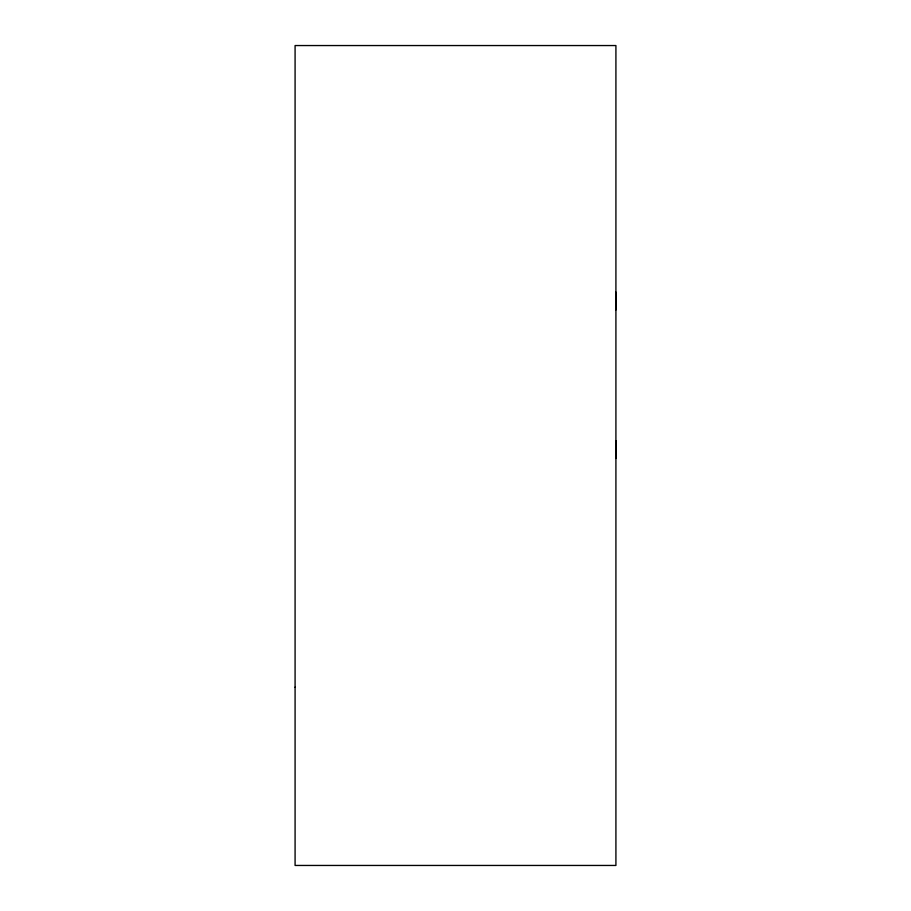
<?xml version="1.0" encoding="UTF-8"?>
<svg xmlns="http://www.w3.org/2000/svg" width="911" height="911" viewBox="0 0 911 911"><rect width="100%" height="100%" fill="white"/><g stroke="black" fill="none" stroke-linecap="round" stroke-linejoin="round"><path stroke-width="1.37" d="M615.916 458.472L615.916 440.651M615.916 309.934L615.916 292.112M295.084 687.213L295.084 865.45L615.916 865.45L615.916 45.55L295.084 45.55L295.084 687.213"/></g></svg>
